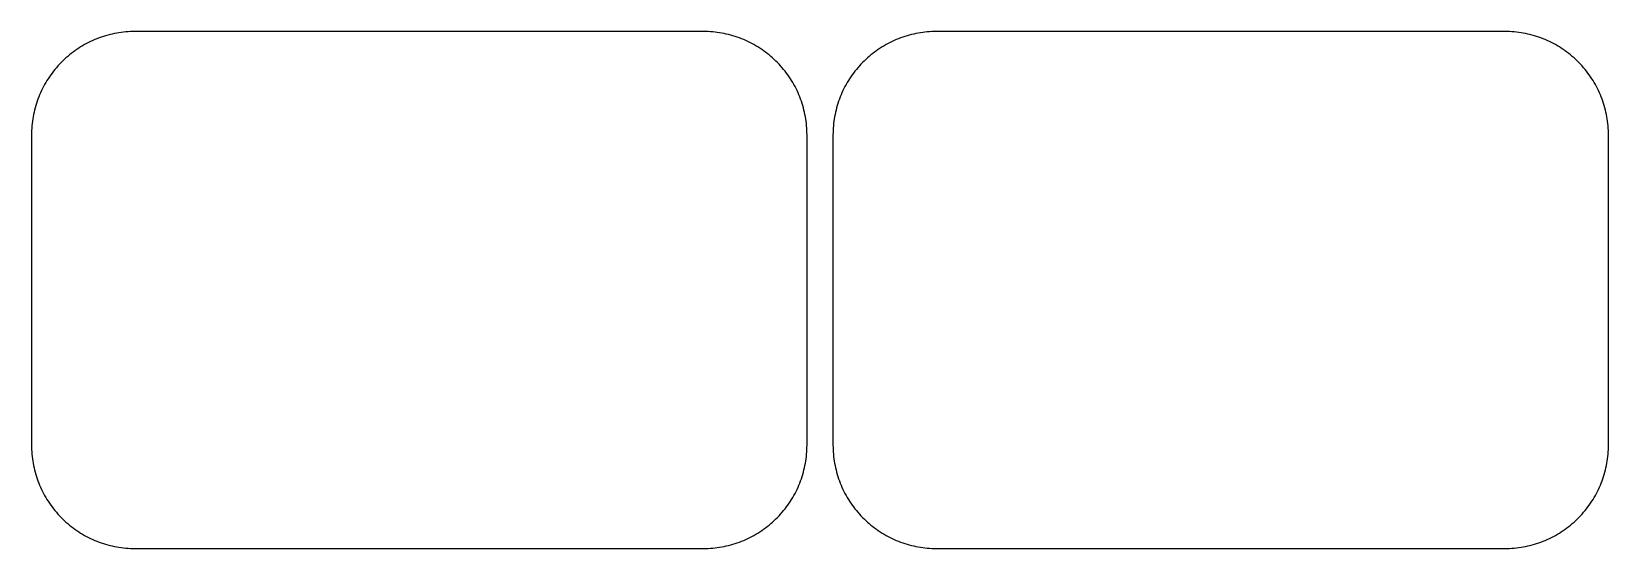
# Model space of a CAD drawing. Header units: millimetres. Extents: x 6 to 128, y 6 to 46.
import ezdxf

# ---------------------------------------------------------------- set-up
doc = ezdxf.new("R2010")
doc.units = ezdxf.units.MM
doc.layers.add('CUT', color=7, linetype='CONTINUOUS', true_color=0x000000)

msp = doc.modelspace()

# ---------------------------------------------------------------- linework, layer by layer
at = {"layer": 'CUT'}
for p, q in [((10.420481, 45.157016), (10.263141, 45.075968)), ((10.579575, 45.234563), (10.420481, 45.157016)), ((10.740346, 45.308571), (10.579575, 45.234563)), ((10.902715, 45.379005), (10.740346, 45.308571)), ((11.066602, 45.44583), (10.902715, 45.379005)), ((11.231927, 45.509013), (11.066602, 45.44583)), ((11.39861, 45.568523), (11.231927, 45.509013)), ((11.566569, 45.624331), (11.39861, 45.568523)), ((11.735721, 45.67641), (11.566569, 45.624331)), ((11.905983, 45.724734), (11.735721, 45.67641)), ((12.077273, 45.76928), (11.905983, 45.724734)), ((12.249507, 45.810025), (12.077273, 45.76928)), ((12.422599, 45.846951), (12.249507, 45.810025)), ((12.596467, 45.880038), (12.422599, 45.846951)), ((12.771023, 45.909271), (12.596467, 45.880038)), ((12.946184, 45.934635), (12.771023, 45.909271)), ((13.121863, 45.956118), (12.946184, 45.934635)), ((13.297974, 45.973709), (13.121863, 45.956118)), ((13.474431, 45.9874), (13.297974, 45.973709)), ((13.651148, 45.997185), (13.474431, 45.9874)), ((13.828038, 46.003057), (13.651148, 45.997185)), ((14.005015, 46.005015), (13.828038, 46.003057)), ((58.005015, 46.005015), (14.005015, 46.005015)), ((58.181991, 46.003057), (58.005015, 46.005015)), ((58.358882, 45.997185), (58.181991, 46.003057)), ((58.535598, 45.9874), (58.358882, 45.997185)), ((58.712056, 45.973709), (58.535598, 45.9874)), ((58.888167, 45.956118), (58.712056, 45.973709)), ((59.063846, 45.934635), (58.888167, 45.956118)), ((59.239006, 45.909271), (59.063846, 45.934635)), ((59.413563, 45.880038), (59.239006, 45.909271)), ((59.58743, 45.846951), (59.413563, 45.880038)), ((59.760523, 45.810025), (59.58743, 45.846951)), ((59.932756, 45.76928), (59.760523, 45.810025)), ((60.104046, 45.724734), (59.932756, 45.76928)), ((60.274309, 45.67641), (60.104046, 45.724734)), ((60.443461, 45.624331), (60.274309, 45.67641)), ((60.611419, 45.568523), (60.443461, 45.624331)), ((60.778102, 45.509013), (60.611419, 45.568523)), ((60.943428, 45.44583), (60.778102, 45.509013)), ((61.107315, 45.379005), (60.943428, 45.44583)), ((61.269684, 45.308571), (61.107315, 45.379005)), ((61.430455, 45.234563), (61.269684, 45.308571)), ((61.589549, 45.157016), (61.430455, 45.234563)), ((61.746889, 45.075968), (61.589549, 45.157016)), ((72.430495, 45.157016), (72.273155, 45.075968)), ((72.58959, 45.234563), (72.430495, 45.157016)), ((72.750361, 45.308571), (72.58959, 45.234563)), ((72.91273, 45.379005), (72.750361, 45.308571)), ((73.076617, 45.44583), (72.91273, 45.379005)), ((73.241942, 45.509013), (73.076617, 45.44583)), ((73.408625, 45.568523), (73.241942, 45.509013)), ((73.576583, 45.624331), (73.408625, 45.568523)), ((73.745735, 45.67641), (73.576583, 45.624331)), ((73.915998, 45.724734), (73.745735, 45.67641)), ((74.087288, 45.76928), (73.915998, 45.724734)), ((74.259521, 45.810025), (74.087288, 45.76928)), ((74.432614, 45.846951), (74.259521, 45.810025)), ((74.606481, 45.880038), (74.432614, 45.846951)), ((74.781038, 45.909271), (74.606481, 45.880038)), ((74.956199, 45.934635), (74.781038, 45.909271)), ((75.131878, 45.956118), (74.956199, 45.934635)), ((75.307989, 45.973709), (75.131878, 45.956118)), ((75.484446, 45.9874), (75.307989, 45.973709)), ((75.661163, 45.997185), (75.484446, 45.9874)), ((75.838053, 46.003057), (75.661163, 45.997185)), ((76.01503, 46.005015), (75.838053, 46.003057)), ((120.01503, 46.005015), (76.01503, 46.005015)), ((120.192006, 46.003057), (120.01503, 46.005015)), ((120.368896, 45.997185), (120.192006, 46.003057)), ((120.545613, 45.9874), (120.368896, 45.997185)), ((120.72207, 45.973709), (120.545613, 45.9874)), ((120.898182, 45.956118), (120.72207, 45.973709)), ((121.07386, 45.934635), (120.898182, 45.956118)), ((121.249021, 45.909271), (121.07386, 45.934635)), ((121.423578, 45.880038), (121.249021, 45.909271)), ((121.597445, 45.846951), (121.423578, 45.880038)), ((121.770538, 45.810025), (121.597445, 45.846951)), ((121.942771, 45.76928), (121.770538, 45.810025)), ((122.114061, 45.724734), (121.942771, 45.76928)), ((122.284324, 45.67641), (122.114061, 45.724734)), ((122.453476, 45.624331), (122.284324, 45.67641)), ((122.621434, 45.568523), (122.453476, 45.624331)), ((122.788117, 45.509013), (122.621434, 45.568523)), ((122.953442, 45.44583), (122.788117, 45.509013)), ((123.11733, 45.379005), (122.953442, 45.44583)), ((123.279698, 45.308571), (123.11733, 45.379005)), ((123.440469, 45.234563), (123.279698, 45.308571)), ((123.599564, 45.157016), (123.440469, 45.234563)), ((123.756904, 45.075968), (123.599564, 45.157016)), ((8.669531, 43.965938), (8.538968, 43.846447)), ((8.802704, 44.082511), (8.669531, 43.965938)), ((8.938424, 44.19611), (8.802704, 44.082511)), ((9.076624, 44.306679), (8.938424, 44.19611)), ((9.217236, 44.414163), (9.076624, 44.306679)), ((9.360192, 44.51851), (9.217236, 44.414163)), ((9.50542, 44.619669), (9.360192, 44.51851)), ((9.652852, 44.717591), (9.50542, 44.619669)), ((9.802413, 44.812227), (9.652852, 44.717591)), ((9.954031, 44.903531), (9.802413, 44.812227)), ((10.107632, 44.991459), (9.954031, 44.903531)), ((10.263141, 45.075968), (10.107632, 44.991459)), ((61.902398, 44.991459), (61.746889, 45.075968)), ((62.055999, 44.903531), (61.902398, 44.991459)), ((62.207617, 44.812227), (62.055999, 44.903531)), ((62.357178, 44.717591), (62.207617, 44.812227)), ((62.504609, 44.619669), (62.357178, 44.717591)), ((62.649838, 44.51851), (62.504609, 44.619669)), ((62.792793, 44.414163), (62.649838, 44.51851)), ((62.933405, 44.306679), (62.792793, 44.414163)), ((63.071605, 44.19611), (62.933405, 44.306679)), ((63.207325, 44.082511), (63.071605, 44.19611)), ((63.340499, 43.965938), (63.207325, 44.082511)), ((63.471061, 43.846447), (63.340499, 43.965938)), ((70.679545, 43.965938), (70.548983, 43.846447)), ((70.812719, 44.082511), (70.679545, 43.965938)), ((70.948439, 44.19611), (70.812719, 44.082511)), ((71.086639, 44.306679), (70.948439, 44.19611)), ((71.227251, 44.414163), (71.086639, 44.306679)), ((71.370206, 44.51851), (71.227251, 44.414163)), ((71.515435, 44.619669), (71.370206, 44.51851)), ((71.662866, 44.717591), (71.515435, 44.619669)), ((71.812428, 44.812227), (71.662866, 44.717591)), ((71.964046, 44.903531), (71.812428, 44.812227)), ((72.117647, 44.991459), (71.964046, 44.903531)), ((72.273155, 45.075968), (72.117647, 44.991459)), ((123.912412, 44.991459), (123.756904, 45.075968)), ((124.066013, 44.903531), (123.912412, 44.991459)), ((124.217632, 44.812227), (124.066013, 44.903531)), ((124.367193, 44.717591), (124.217632, 44.812227)), ((124.514624, 44.619669), (124.367193, 44.717591)), ((124.659853, 44.51851), (124.514624, 44.619669)), ((124.802808, 44.414163), (124.659853, 44.51851)), ((124.94342, 44.306679), (124.802808, 44.414163)), ((125.08162, 44.19611), (124.94342, 44.306679)), ((125.21734, 44.082511), (125.08162, 44.19611)), ((125.350514, 43.965938), (125.21734, 44.082511)), ((125.481076, 43.846447), (125.350514, 43.965938)), ((7.595867, 42.792793), (7.49152, 42.649838)), ((7.703351, 42.933405), (7.595867, 42.792793)), ((7.813919, 43.071605), (7.703351, 42.933405)), ((7.927518, 43.207325), (7.813919, 43.071605)), ((8.044091, 43.340499), (7.927518, 43.207325)), ((8.163582, 43.471061), (8.044091, 43.340499)), ((8.285932, 43.598948), (8.163582, 43.471061)), ((8.411081, 43.724097), (8.285932, 43.598948)), ((8.538968, 43.846447), (8.411081, 43.724097)), ((63.598948, 43.724097), (63.471061, 43.846447)), ((63.724097, 43.598948), (63.598948, 43.724097)), ((63.846447, 43.471061), (63.724097, 43.598948)), ((63.965938, 43.340499), (63.846447, 43.471061)), ((64.082511, 43.207325), (63.965938, 43.340499)), ((64.19611, 43.071605), (64.082511, 43.207325)), ((64.306679, 42.933405), (64.19611, 43.071605)), ((64.414163, 42.792793), (64.306679, 42.933405)), ((64.51851, 42.649838), (64.414163, 42.792793)), ((69.605882, 42.792793), (69.501535, 42.649838)), ((69.713366, 42.933405), (69.605882, 42.792793)), ((69.823934, 43.071605), (69.713366, 42.933405)), ((69.937533, 43.207325), (69.823934, 43.071605)), ((70.054106, 43.340499), (69.937533, 43.207325)), ((70.173597, 43.471061), (70.054106, 43.340499)), ((70.295947, 43.598948), (70.173597, 43.471061)), ((70.421096, 43.724097), (70.295947, 43.598948)), ((70.548983, 43.846447), (70.421096, 43.724097)), ((125.608963, 43.724097), (125.481076, 43.846447)), ((125.734112, 43.598948), (125.608963, 43.724097)), ((125.856462, 43.471061), (125.734112, 43.598948)), ((125.975953, 43.340499), (125.856462, 43.471061)), ((126.092526, 43.207325), (125.975953, 43.340499)), ((126.206125, 43.071605), (126.092526, 43.207325)), ((126.316693, 42.933405), (126.206125, 43.071605)), ((126.424178, 42.792793), (126.316693, 42.933405)), ((126.528525, 42.649838), (126.424178, 42.792793)), ((6.853014, 41.589549), (6.775467, 41.430455)), ((6.934062, 41.746889), (6.853014, 41.589549)), ((7.01857, 41.902398), (6.934062, 41.746889)), ((7.106498, 42.055999), (7.01857, 41.902398)), ((7.197803, 42.207617), (7.106498, 42.055999)), ((7.292439, 42.357178), (7.197803, 42.207617)), ((7.390361, 42.504609), (7.292439, 42.357178)), ((7.49152, 42.649838), (7.390361, 42.504609)), ((64.619669, 42.504609), (64.51851, 42.649838)), ((64.717591, 42.357178), (64.619669, 42.504609)), ((64.812227, 42.207617), (64.717591, 42.357178)), ((64.903531, 42.055999), (64.812227, 42.207617)), ((64.991459, 41.902398), (64.903531, 42.055999)), ((65.075968, 41.746889), (64.991459, 41.902398)), ((65.157016, 41.589549), (65.075968, 41.746889)), ((65.234563, 41.430455), (65.157016, 41.589549)), ((68.863029, 41.589549), (68.785482, 41.430455)), ((68.944077, 41.746889), (68.863029, 41.589549)), ((69.028585, 41.902398), (68.944077, 41.746889)), ((69.116513, 42.055999), (69.028585, 41.902398)), ((69.207817, 42.207617), (69.116513, 42.055999)), ((69.302454, 42.357178), (69.207817, 42.207617)), ((69.400375, 42.504609), (69.302454, 42.357178)), ((69.501535, 42.649838), (69.400375, 42.504609)), ((126.629684, 42.504609), (126.528525, 42.649838)), ((126.727606, 42.357178), (126.629684, 42.504609)), ((126.822242, 42.207617), (126.727606, 42.357178)), ((126.913546, 42.055999), (126.822242, 42.207617)), ((127.001474, 41.902398), (126.913546, 42.055999)), ((127.085983, 41.746889), (127.001474, 41.902398)), ((127.16703, 41.589549), (127.085983, 41.746889)), ((127.244577, 41.430455), (127.16703, 41.589549)), ((6.33362, 40.274309), (6.285295, 40.104046)), ((6.385699, 40.443461), (6.33362, 40.274309)), ((6.441507, 40.611419), (6.385699, 40.443461)), ((6.501017, 40.778102), (6.441507, 40.611419)), ((6.5642, 40.943428), (6.501017, 40.778102)), ((6.631024, 41.107315), (6.5642, 40.943428)), ((6.701458, 41.269684), (6.631024, 41.107315)), ((6.775467, 41.430455), (6.701458, 41.269684)), ((65.308571, 41.269684), (65.234563, 41.430455)), ((65.379005, 41.107315), (65.308571, 41.269684)), ((65.44583, 40.943428), (65.379005, 41.107315)), ((65.509013, 40.778102), (65.44583, 40.943428)), ((65.568523, 40.611419), (65.509013, 40.778102)), ((65.624331, 40.443461), (65.568523, 40.611419)), ((65.67641, 40.274309), (65.624331, 40.443461)), ((65.724734, 40.104046), (65.67641, 40.274309)), ((68.343634, 40.274309), (68.29531, 40.104046)), ((68.395713, 40.443461), (68.343634, 40.274309)), ((68.451521, 40.611419), (68.395713, 40.443461)), ((68.511032, 40.778102), (68.451521, 40.611419)), ((68.574214, 40.943428), (68.511032, 40.778102)), ((68.641039, 41.107315), (68.574214, 40.943428)), ((68.711473, 41.269684), (68.641039, 41.107315)), ((68.785482, 41.430455), (68.711473, 41.269684)), ((127.318586, 41.269684), (127.244577, 41.430455)), ((127.38902, 41.107315), (127.318586, 41.269684)), ((127.455845, 40.943428), (127.38902, 41.107315)), ((127.519028, 40.778102), (127.455845, 40.943428)), ((127.578538, 40.611419), (127.519028, 40.778102)), ((127.634346, 40.443461), (127.578538, 40.611419)), ((127.686425, 40.274309), (127.634346, 40.443461)), ((127.734749, 40.104046), (127.686425, 40.274309)), ((6.075395, 39.063846), (6.053912, 38.888167)), ((6.100759, 39.239006), (6.075395, 39.063846)), ((6.129991, 39.413563), (6.100759, 39.239006)), ((6.163079, 39.58743), (6.129991, 39.413563)), ((6.200004, 39.760523), (6.163079, 39.58743)), ((6.24075, 39.932756), (6.200004, 39.760523)), ((6.285295, 40.104046), (6.24075, 39.932756)), ((65.76928, 39.932756), (65.724734, 40.104046)), ((65.810025, 39.760523), (65.76928, 39.932756)), ((65.846951, 39.58743), (65.810025, 39.760523)), ((65.880038, 39.413563), (65.846951, 39.58743)), ((65.909271, 39.239006), (65.880038, 39.413563)), ((65.934635, 39.063846), (65.909271, 39.239006)), ((65.956118, 38.888167), (65.934635, 39.063846)), ((68.085409, 39.063846), (68.063926, 38.888167)), ((68.110773, 39.239006), (68.085409, 39.063846)), ((68.140006, 39.413563), (68.110773, 39.239006)), ((68.173094, 39.58743), (68.140006, 39.413563)), ((68.210019, 39.760523), (68.173094, 39.58743)), ((68.250765, 39.932756), (68.210019, 39.760523)), ((68.29531, 40.104046), (68.250765, 39.932756)), ((127.779295, 39.932756), (127.734749, 40.104046)), ((127.82004, 39.760523), (127.779295, 39.932756)), ((127.856966, 39.58743), (127.82004, 39.760523)), ((127.890053, 39.413563), (127.856966, 39.58743)), ((127.919286, 39.239006), (127.890053, 39.413563)), ((127.94465, 39.063846), (127.919286, 39.239006)), ((127.966133, 38.888167), (127.94465, 39.063846)), ((6.006973, 38.181991), (6.005015, 38.005015)), ((6.005015, 38.005015), (6.005015, 14.005015)), ((6.012845, 38.358882), (6.006973, 38.181991)), ((6.022629, 38.535598), (6.012845, 38.358882)), ((6.03632, 38.712056), (6.022629, 38.535598)), ((6.053912, 38.888167), (6.03632, 38.712056)), ((65.973709, 38.712056), (65.956118, 38.888167)), ((65.9874, 38.535598), (65.973709, 38.712056)), ((65.997185, 38.358882), (65.9874, 38.535598)), ((66.003057, 38.181991), (65.997185, 38.358882)), ((66.005015, 38.005015), (66.003057, 38.181991)), ((66.005015, 14.005015), (66.005015, 38.005015)), ((68.016987, 38.181991), (68.01503, 38.005015)), ((68.01503, 38.005015), (68.01503, 14.005015)), ((68.02286, 38.358882), (68.016987, 38.181991)), ((68.032644, 38.535598), (68.02286, 38.358882)), ((68.046335, 38.712056), (68.032644, 38.535598)), ((68.063926, 38.888167), (68.046335, 38.712056)), ((127.983724, 38.712056), (127.966133, 38.888167)), ((127.997415, 38.535598), (127.983724, 38.712056)), ((128.007199, 38.358882), (127.997415, 38.535598)), ((128.013072, 38.181991), (128.007199, 38.358882)), ((128.01503, 38.005015), (128.013072, 38.181991)), ((128.01503, 14.005015), (128.01503, 38.005015)), ((6.005015, 14.005015), (6.006973, 13.828038)), ((6.006973, 13.828038), (6.012845, 13.651148)), ((6.012845, 13.651148), (6.022629, 13.474431)), ((6.022629, 13.474431), (6.03632, 13.297974)), ((65.973709, 13.297974), (65.9874, 13.474431)), ((65.9874, 13.474431), (65.997185, 13.651148)), ((65.997185, 13.651148), (66.003057, 13.828038)), ((66.003057, 13.828038), (66.005015, 14.005015)), ((68.01503, 14.005015), (68.016987, 13.828038)), ((68.016987, 13.828038), (68.02286, 13.651148)), ((68.02286, 13.651148), (68.032644, 13.474431)), ((68.032644, 13.474431), (68.046335, 13.297974)), ((127.983724, 13.297974), (127.997415, 13.474431)), ((127.997415, 13.474431), (128.007199, 13.651148)), ((128.007199, 13.651148), (128.013072, 13.828038)), ((128.013072, 13.828038), (128.01503, 14.005015)), ((6.03632, 13.297974), (6.053912, 13.121863)), ((6.053912, 13.121863), (6.075395, 12.946184)), ((6.075395, 12.946184), (6.100759, 12.771023)), ((6.100759, 12.771023), (6.129991, 12.596467)), ((6.129991, 12.596467), (6.163079, 12.422599)), ((6.163079, 12.422599), (6.200004, 12.249507)), ((6.200004, 12.249507), (6.24075, 12.077273)), ((65.76928, 12.077273), (65.810025, 12.249507)), ((65.810025, 12.249507), (65.846951, 12.422599)), ((65.846951, 12.422599), (65.880038, 12.596467)), ((65.880038, 12.596467), (65.909271, 12.771023)), ((65.909271, 12.771023), (65.934635, 12.946184)), ((65.934635, 12.946184), (65.956118, 13.121863)), ((65.956118, 13.121863), (65.973709, 13.297974)), ((68.046335, 13.297974), (68.063926, 13.121863)), ((68.063926, 13.121863), (68.085409, 12.946184)), ((68.085409, 12.946184), (68.110773, 12.771023)), ((68.110773, 12.771023), (68.140006, 12.596467)), ((68.140006, 12.596467), (68.173094, 12.422599)), ((68.173094, 12.422599), (68.210019, 12.249507)), ((68.210019, 12.249507), (68.250765, 12.077273)), ((127.779295, 12.077273), (127.82004, 12.249507)), ((127.82004, 12.249507), (127.856966, 12.422599)), ((127.856966, 12.422599), (127.890053, 12.596467)), ((127.890053, 12.596467), (127.919286, 12.771023)), ((127.919286, 12.771023), (127.94465, 12.946184)), ((127.94465, 12.946184), (127.966133, 13.121863)), ((127.966133, 13.121863), (127.983724, 13.297974)), ((6.24075, 12.077273), (6.285295, 11.905983)), ((6.285295, 11.905983), (6.33362, 11.735721)), ((6.33362, 11.735721), (6.385699, 11.566569)), ((6.385699, 11.566569), (6.441507, 11.39861)), ((6.441507, 11.39861), (6.501017, 11.231927)), ((6.501017, 11.231927), (6.5642, 11.066602)), ((6.5642, 11.066602), (6.631024, 10.902715)), ((65.379005, 10.902715), (65.44583, 11.066602)), ((65.44583, 11.066602), (65.509013, 11.231927)), ((65.509013, 11.231927), (65.568523, 11.39861)), ((65.568523, 11.39861), (65.624331, 11.566569)), ((65.624331, 11.566569), (65.67641, 11.735721)), ((65.67641, 11.735721), (65.724734, 11.905983)), ((65.724734, 11.905983), (65.76928, 12.077273)), ((68.250765, 12.077273), (68.29531, 11.905983)), ((68.29531, 11.905983), (68.343634, 11.735721)), ((68.343634, 11.735721), (68.395713, 11.566569)), ((68.395713, 11.566569), (68.451521, 11.39861)), ((68.451521, 11.39861), (68.511032, 11.231927)), ((68.511032, 11.231927), (68.574214, 11.066602)), ((68.574214, 11.066602), (68.641039, 10.902715)), ((127.38902, 10.902715), (127.455845, 11.066602)), ((127.455845, 11.066602), (127.519028, 11.231927)), ((127.519028, 11.231927), (127.578538, 11.39861)), ((127.578538, 11.39861), (127.634346, 11.566569)), ((127.634346, 11.566569), (127.686425, 11.735721)), ((127.686425, 11.735721), (127.734749, 11.905983)), ((127.734749, 11.905983), (127.779295, 12.077273)), ((6.631024, 10.902715), (6.701458, 10.740346)), ((6.701458, 10.740346), (6.775467, 10.579575)), ((6.775467, 10.579575), (6.853014, 10.420481)), ((6.853014, 10.420481), (6.934062, 10.263141)), ((6.934062, 10.263141), (7.01857, 10.107632)), ((7.01857, 10.107632), (7.106498, 9.954031)), ((7.106498, 9.954031), (7.197803, 9.802413)), ((7.197803, 9.802413), (7.292439, 9.652852)), ((64.717591, 9.652852), (64.812227, 9.802413)), ((64.812227, 9.802413), (64.903531, 9.954031)), ((64.903531, 9.954031), (64.991459, 10.107632)), ((64.991459, 10.107632), (65.075968, 10.263141)), ((65.075968, 10.263141), (65.157016, 10.420481)), ((65.157016, 10.420481), (65.234563, 10.579575)), ((65.234563, 10.579575), (65.308571, 10.740346)), ((65.308571, 10.740346), (65.379005, 10.902715)), ((68.641039, 10.902715), (68.711473, 10.740346)), ((68.711473, 10.740346), (68.785482, 10.579575)), ((68.785482, 10.579575), (68.863029, 10.420481)), ((68.863029, 10.420481), (68.944077, 10.263141)), ((68.944077, 10.263141), (69.028585, 10.107632)), ((69.028585, 10.107632), (69.116513, 9.954031)), ((69.116513, 9.954031), (69.207817, 9.802413)), ((69.207817, 9.802413), (69.302454, 9.652852)), ((126.727606, 9.652852), (126.822242, 9.802413)), ((126.822242, 9.802413), (126.913546, 9.954031)), ((126.913546, 9.954031), (127.001474, 10.107632)), ((127.001474, 10.107632), (127.085983, 10.263141)), ((127.085983, 10.263141), (127.16703, 10.420481)), ((127.16703, 10.420481), (127.244577, 10.579575)), ((127.244577, 10.579575), (127.318586, 10.740346)), ((127.318586, 10.740346), (127.38902, 10.902715)), ((7.292439, 9.652852), (7.390361, 9.50542)), ((7.390361, 9.50542), (7.49152, 9.360192)), ((7.49152, 9.360192), (7.595867, 9.217236)), ((7.595867, 9.217236), (7.703351, 9.076624)), ((7.703351, 9.076624), (7.813919, 8.938424)), ((7.813919, 8.938424), (7.927518, 8.802704)), ((7.927518, 8.802704), (8.044091, 8.669531)), ((8.044091, 8.669531), (8.163582, 8.538968)), ((63.846447, 8.538968), (63.965938, 8.669531)), ((63.965938, 8.669531), (64.082511, 8.802704)), ((64.082511, 8.802704), (64.19611, 8.938424)), ((64.19611, 8.938424), (64.306679, 9.076624)), ((64.306679, 9.076624), (64.414163, 9.217236)), ((64.414163, 9.217236), (64.51851, 9.360192)), ((64.51851, 9.360192), (64.619669, 9.50542)), ((64.619669, 9.50542), (64.717591, 9.652852)), ((69.302454, 9.652852), (69.400375, 9.50542)), ((69.400375, 9.50542), (69.501535, 9.360192)), ((69.501535, 9.360192), (69.605882, 9.217236)), ((69.605882, 9.217236), (69.713366, 9.076624)), ((69.713366, 9.076624), (69.823934, 8.938424)), ((69.823934, 8.938424), (69.937533, 8.802704)), ((69.937533, 8.802704), (70.054106, 8.669531)), ((70.054106, 8.669531), (70.173597, 8.538968)), ((125.856462, 8.538968), (125.975953, 8.669531)), ((125.975953, 8.669531), (126.092526, 8.802704)), ((126.092526, 8.802704), (126.206125, 8.938424)), ((126.206125, 8.938424), (126.316693, 9.076624)), ((126.316693, 9.076624), (126.424178, 9.217236)), ((126.424178, 9.217236), (126.528525, 9.360192)), ((126.528525, 9.360192), (126.629684, 9.50542)), ((126.629684, 9.50542), (126.727606, 9.652852)), ((8.163582, 8.538968), (8.285932, 8.411081)), ((8.285932, 8.411081), (8.411081, 8.285932)), ((8.411081, 8.285932), (8.538968, 8.163582)), ((8.538968, 8.163582), (8.669531, 8.044091)), ((8.669531, 8.044091), (8.802704, 7.927518)), ((8.802704, 7.927518), (8.938424, 7.813919)), ((8.938424, 7.813919), (9.076624, 7.703351)), ((9.076624, 7.703351), (9.217236, 7.595867)), ((9.217236, 7.595867), (9.360192, 7.49152)), ((9.360192, 7.49152), (9.50542, 7.390361)), ((9.50542, 7.390361), (9.652852, 7.292439)), ((62.357178, 7.292439), (62.504609, 7.390361)), ((62.504609, 7.390361), (62.649838, 7.49152)), ((62.649838, 7.49152), (62.792793, 7.595867)), ((62.792793, 7.595867), (62.933405, 7.703351)), ((62.933405, 7.703351), (63.071605, 7.813919)), ((63.071605, 7.813919), (63.207325, 7.927518)), ((63.207325, 7.927518), (63.340499, 8.044091)), ((63.340499, 8.044091), (63.471061, 8.163582)), ((63.471061, 8.163582), (63.598948, 8.285932)), ((63.598948, 8.285932), (63.724097, 8.411081)), ((63.724097, 8.411081), (63.846447, 8.538968)), ((70.173597, 8.538968), (70.295947, 8.411081)), ((70.295947, 8.411081), (70.421096, 8.285932)), ((70.421096, 8.285932), (70.548983, 8.163582)), ((70.548983, 8.163582), (70.679545, 8.044091)), ((70.679545, 8.044091), (70.812719, 7.927518)), ((70.812719, 7.927518), (70.948439, 7.813919)), ((70.948439, 7.813919), (71.086639, 7.703351)), ((71.086639, 7.703351), (71.227251, 7.595867)), ((71.227251, 7.595867), (71.370206, 7.49152)), ((71.370206, 7.49152), (71.515435, 7.390361)), ((71.515435, 7.390361), (71.662866, 7.292439)), ((124.367193, 7.292439), (124.514624, 7.390361)), ((124.514624, 7.390361), (124.659853, 7.49152)), ((124.659853, 7.49152), (124.802808, 7.595867)), ((124.802808, 7.595867), (124.94342, 7.703351)), ((124.94342, 7.703351), (125.08162, 7.813919)), ((125.08162, 7.813919), (125.21734, 7.927518)), ((125.21734, 7.927518), (125.350514, 8.044091)), ((125.350514, 8.044091), (125.481076, 8.163582)), ((125.481076, 8.163582), (125.608963, 8.285932)), ((125.608963, 8.285932), (125.734112, 8.411081)), ((125.734112, 8.411081), (125.856462, 8.538968)), ((9.652852, 7.292439), (9.802413, 7.197803)), ((9.802413, 7.197803), (9.954031, 7.106498)), ((9.954031, 7.106498), (10.107632, 7.01857)), ((10.107632, 7.01857), (10.263141, 6.934062)), ((10.263141, 6.934062), (10.420481, 6.853014)), ((10.420481, 6.853014), (10.579575, 6.775467)), ((10.579575, 6.775467), (10.740346, 6.701458)), ((10.740346, 6.701458), (10.902715, 6.631024)), ((10.902715, 6.631024), (11.066602, 6.5642)), ((11.066602, 6.5642), (11.231927, 6.501017)), ((11.231927, 6.501017), (11.39861, 6.441507)), ((11.39861, 6.441507), (11.566569, 6.385699)), ((11.566569, 6.385699), (11.735721, 6.33362)), ((11.735721, 6.33362), (11.905983, 6.285295)), ((11.905983, 6.285295), (12.077273, 6.24075)), ((12.077273, 6.24075), (12.249507, 6.200004)), ((12.249507, 6.200004), (12.422599, 6.163079)), ((12.422599, 6.163079), (12.596467, 6.129991)), ((12.596467, 6.129991), (12.771023, 6.100759)), ((12.771023, 6.100759), (12.946184, 6.075395)), ((59.063846, 6.075395), (59.239006, 6.100759)), ((59.239006, 6.100759), (59.413563, 6.129991)), ((59.413563, 6.129991), (59.58743, 6.163079)), ((59.58743, 6.163079), (59.760523, 6.200004)), ((59.760523, 6.200004), (59.932756, 6.24075)), ((59.932756, 6.24075), (60.104046, 6.285295)), ((60.104046, 6.285295), (60.274309, 6.33362)), ((60.274309, 6.33362), (60.443461, 6.385699)), ((60.443461, 6.385699), (60.611419, 6.441507)), ((60.611419, 6.441507), (60.778102, 6.501017)), ((60.778102, 6.501017), (60.943428, 6.5642)), ((60.943428, 6.5642), (61.107315, 6.631024)), ((61.107315, 6.631024), (61.269684, 6.701458)), ((61.269684, 6.701458), (61.430455, 6.775467)), ((61.430455, 6.775467), (61.589549, 6.853014)), ((61.589549, 6.853014), (61.746889, 6.934062)), ((61.746889, 6.934062), (61.902398, 7.01857)), ((61.902398, 7.01857), (62.055999, 7.106498)), ((62.055999, 7.106498), (62.207617, 7.197803)), ((62.207617, 7.197803), (62.357178, 7.292439)), ((71.662866, 7.292439), (71.812428, 7.197803)), ((71.812428, 7.197803), (71.964046, 7.106498)), ((71.964046, 7.106498), (72.117647, 7.01857)), ((72.117647, 7.01857), (72.273155, 6.934062)), ((72.273155, 6.934062), (72.430495, 6.853014)), ((72.430495, 6.853014), (72.58959, 6.775467)), ((72.58959, 6.775467), (72.750361, 6.701458)), ((72.750361, 6.701458), (72.91273, 6.631024)), ((72.91273, 6.631024), (73.076617, 6.5642)), ((73.076617, 6.5642), (73.241942, 6.501017)), ((73.241942, 6.501017), (73.408625, 6.441507)), ((73.408625, 6.441507), (73.576583, 6.385699)), ((73.576583, 6.385699), (73.745735, 6.33362)), ((73.745735, 6.33362), (73.915998, 6.285295)), ((73.915998, 6.285295), (74.087288, 6.24075)), ((74.087288, 6.24075), (74.259521, 6.200004)), ((74.259521, 6.200004), (74.432614, 6.163079)), ((74.432614, 6.163079), (74.606481, 6.129991)), ((74.606481, 6.129991), (74.781038, 6.100759)), ((74.781038, 6.100759), (74.956199, 6.075395)), ((121.07386, 6.075395), (121.249021, 6.100759)), ((121.249021, 6.100759), (121.423578, 6.129991)), ((121.423578, 6.129991), (121.597445, 6.163079)), ((121.597445, 6.163079), (121.770538, 6.200004)), ((121.770538, 6.200004), (121.942771, 6.24075)), ((121.942771, 6.24075), (122.114061, 6.285295)), ((122.114061, 6.285295), (122.284324, 6.33362)), ((122.284324, 6.33362), (122.453476, 6.385699)), ((122.453476, 6.385699), (122.621434, 6.441507)), ((122.621434, 6.441507), (122.788117, 6.501017)), ((122.788117, 6.501017), (122.953442, 6.5642)), ((122.953442, 6.5642), (123.11733, 6.631024)), ((123.11733, 6.631024), (123.279698, 6.701458)), ((123.279698, 6.701458), (123.440469, 6.775467)), ((123.440469, 6.775467), (123.599564, 6.853014)), ((123.599564, 6.853014), (123.756904, 6.934062)), ((123.756904, 6.934062), (123.912412, 7.01857)), ((123.912412, 7.01857), (124.066013, 7.106498)), ((124.066013, 7.106498), (124.217632, 7.197803)), ((124.217632, 7.197803), (124.367193, 7.292439)), ((12.946184, 6.075395), (13.121863, 6.053912)), ((13.121863, 6.053912), (13.297974, 6.03632)), ((13.297974, 6.03632), (13.474431, 6.022629)), ((13.474431, 6.022629), (13.651148, 6.012845)), ((13.651148, 6.012845), (13.828038, 6.006973)), ((13.828038, 6.006973), (14.005015, 6.005015)), ((14.005015, 6.005015), (58.005015, 6.005015)), ((58.005015, 6.005015), (58.181991, 6.006973)), ((58.181991, 6.006973), (58.358882, 6.012845)), ((58.358882, 6.012845), (58.535598, 6.022629)), ((58.535598, 6.022629), (58.712056, 6.03632)), ((58.712056, 6.03632), (58.888167, 6.053912)), ((58.888167, 6.053912), (59.063846, 6.075395)), ((74.956199, 6.075395), (75.131878, 6.053912)), ((75.131878, 6.053912), (75.307989, 6.03632)), ((75.307989, 6.03632), (75.484446, 6.022629)), ((75.484446, 6.022629), (75.661163, 6.012845)), ((75.661163, 6.012845), (75.838053, 6.006973)), ((75.838053, 6.006973), (76.01503, 6.005015)), ((76.01503, 6.005015), (120.01503, 6.005015)), ((120.01503, 6.005015), (120.192006, 6.006973)), ((120.192006, 6.006973), (120.368896, 6.012845)), ((120.368896, 6.012845), (120.545613, 6.022629)), ((120.545613, 6.022629), (120.72207, 6.03632)), ((120.72207, 6.03632), (120.898182, 6.053912)), ((120.898182, 6.053912), (121.07386, 6.075395))]:
    msp.add_line(p, q, dxfattribs=at)

doc.saveas('drawing.dxf')
